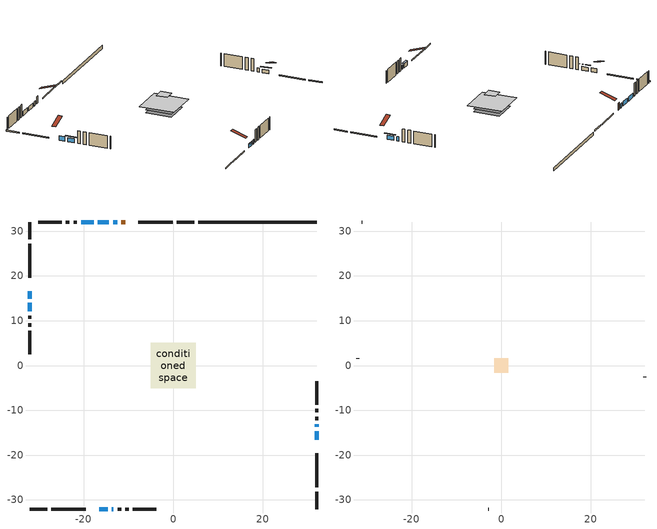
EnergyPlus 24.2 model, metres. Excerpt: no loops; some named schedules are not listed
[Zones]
conditioned space
 floor adiabatic (Floor3 construction): -3.72,-3.72 -3.72,3.72 3.72,3.72 3.72,-3.72 z0.61
 floor adiabatic (AdiabaticFloorConstruction): -5.03,-5.03 -5.03,5.03 5.03,5.03 5.03,-5.03 z1.83
 floor foundation (Slab1 construction): -3.72,-3.72 -3.72,3.72 3.72,3.72 3.72,-3.72 z-0.3
 floor foundation (Slab2 construction): -2.26,-2.26 -2.26,2.26 2.26,2.26 2.26,-2.26 z0
 wall outside (RimJoist1 construction): 4.69,32.02 0.79,32.02 / -32.02,-32.02 -28.12,-32.02 / -32.02,32.02 -32.02,28.12 / 32.02,-32.02 32.02,-28.12 z0.61:0.91
 wall outside (RimJoist2 construction): -0.14,32.02 -7.76,32.02 / -27.19,-32.02 -19.57,-32.02 / -32.02,27.19 -32.02,19.57 / 32.02,-27.19 32.02,-19.57 z0.61:0.91
 wall outside (AdiabaticWallConstruction 1): -10.76,32.02 -11.59,32.02 z0.61:2.64
 wall outside (AdiabaticWallConstruction): -12.52,32.02 -13.41,32.02 / 32.02,-13.7 32.02,-13.09 / -14.34,32.02 -16.83,32.02 / -17.76,32.02 -20.56,32.02 / -13.7,-32.02 -13.34,-32.02 / -32.02,16.56 -32.02,14.93 z0.61:1.83; 32.02,-16.56 32.02,-14.63 / -16.56,-32.02 -14.63,-32.02 / -32.02,14 -32.02,12.07 z0.61:1.7
 wall outside (Wall1 construction): -21.49,32.02 -22.25,32.02 / -12.41,-32.02 -11.64,-32.02 / -32.02,11.15 -32.02,10.38 / 32.02,-12.16 32.02,-11.4 z0.61:4.27
 wall outside (Wall2 construction): -23.18,32.02 -23.96,32.02 / -10.72,-32.02 -9.94,-32.02 / -32.02,9.45 -32.02,8.68 / 32.02,-10.47 32.02,-9.69 z0.61:4.27
 wall outside (Wall3 construction): -24.89,32.02 -30.12,32.02 / -9.01,-32.02 -3.78,-32.02 / -32.02,7.75 -32.02,2.51 / 32.02,-8.76 32.02,-3.53 z0.61:4.27
 wall foundation (FoundationWall1 construction): 32.02,32.02 5.62,32.02 z-0.3:0.61
 window (WindowConstruction): -12.52,32.02 -13.41,32.02 z0.61:1.83
 window (WindowConstruction 7): 32.02,-16.56 32.02,-14.63 z0.61:1.7
 window (WindowConstruction 8): 32.02,-13.7 32.02,-13.09 z0.61:1.83
 window (WindowConstruction 1): -14.34,32.02 -16.83,32.02 z0.61:1.83
 window (WindowConstruction 2): -17.76,32.02 -20.56,32.02 z0.61:1.83
 window (WindowConstruction 3): -16.56,-32.02 -14.63,-32.02 z0.61:1.7
 window (WindowConstruction 4): -13.7,-32.02 -13.34,-32.02 z0.61:1.83
 window (WindowConstruction 5): -32.02,16.56 -32.02,14.93 z0.61:1.83
 window (WindowConstruction 6): -32.02,14 -32.02,12.07 z0.61:1.7
 door (Door): -10.76,32.02 -11.59,32.02 z0.61:2.64
 ceiling adiabatic (AdiabaticFloorConstruction): 5.03,-5.03 5.03,5.03 -5.03,5.03 -5.03,-5.03 z1.83
attic - vented
 floor to conditioned space (Floor1 construction Reversed): -1.58,-1.58 -1.58,1.58 1.58,1.58 1.58,-1.58 z4.27
 floor to conditioned space (Floor2 construction Reversed): -1.58,-1.58 -1.58,1.58 1.58,1.58 1.58,-1.58 z4.27
 wall outside (Wall4 construction): -31.05,32.02 -31.09,32.02 / -2.85,-32.02 -2.81,-32.02 / -32.02,1.58 -32.02,1.54 / 32.02,-2.6 32.02,-2.56 z0.61:4.27
 roof outside (Roof1 construction): -9.84,32.02,4.27 -9.84,27.66,5.72 -8.69,27.66,5.72 -8.69,32.02,4.27; -17.49,-32.02,4.27 -17.49,-27.66,5.72 -18.64,-27.66,5.72 -18.64,-32.02,4.27; -32.02,17.49,4.27 -27.66,17.49,5.72 -27.66,18.64,5.72 -32.02,18.64,4.27; 32.02,-17.49,4.27 27.66,-17.49,5.72 27.66,-18.64,5.72 32.02,-18.64,4.27
shading: 32.02,-14.02 32.02,-17.17 32.32,-17.17 32.32,-14.02 z2.31; -14.51,-32.02 -16.68,-32.02 -16.68,-32.48 -14.51,-32.48 z1.82; -32.02,11.47 -32.02,14.61 -32.32,14.61 -32.32,11.47 z2.31
[Building]
Building 1: Terrain=Suburbs
[Site:Location]
Windsor AP_ON: Latitude {deg}=42.28; Longitude {deg}=-82.96; Time Zone {hr}=-5; Elevation {m}=190; Keep Site Location Information=Yes
[Site:GroundTemperature:Shallow]
6.34957, 4.46684, 4.31606, 5.20952, 8.79623, 12.3662, 15.4612, 17.4219, 17.5884, 15.9938, 12.9777, 9.51722
[Site:WaterMainsTemperature]
Calculation Method=Schedule; Temperature Schedule=mains temperature schedule
[Material] Roughness=Rough; Thermal Absorptance=0.9
Name | Thickness {m} | Conductivity {W/m-K} | Density {kg/m3} | Specific Heat {J/kg-K} | Solar Absorptance | Visible Absorptance
asphalt or fiberglass shingles | 0.00635 | 0.162714 | 1121.4 | 1465.45 | 0.4 | 0.4
ceiling loosefill ins | 0.169333 | 0.0480833 | 16.02 | 1046.75 | 0.7 | 0.7
ceiling loosefill ins 1 | 0.0846667 | 0.0480833 | 16.02 | 1046.75 | 0.7 | 0.7
ceiling stud and cavity | 0.1397 | 0.184504 | 65.682 | 1177.47 | 0.7 | 0.7
ceiling stud and cavity 1 | 0.1397 | 0.0898496 | 65.682 | 1177.47 | 0.7 | 0.7
concrete 4.0 in. | 0.1016 | 1.803125 | 2242.8 | 837.4 | 0.7 | 0.7
concrete 8.0 in. | 0.2032 | 1.803125 | 2242.8 | 837.4 | 0.7 | 0.7
door material | 0.04445 | 0.20624 | 512.64 | 1214.23 | 0.7 | 0.7
exterior vertical ins | 0.0440956 | 0.029427 | 32.04 | 1214.23 | 0.7 | 0.7
floor covering | 0.0127 | 0.0433444 | 54.468 | 1339.84 | 0.6 | 0.6
floor rigid ins; wall rigid ins | 0.512978 | 0.029427 | 32.04 | 1214.23 | 0.7 | 0.7
floor stud and cavity | 0.1397 | 0.0977187 | 92.3553 | 1139.71 | 0.7 | 0.7
floor stud and cavity 1 | 0.1397 | 1.75129 | 37.0049 | 1207.88 | 0.7 | 0.7
furniture material conditioned space 1 | 0.1524 | 0.115458 | 640.8 | 1214.23 | 0.6 | 0.6
gypsum board | 0.0127 | 0.160291 | 801 | 837.4 | 0.6 | 0.6
gypsum board 1 | 0.0127 | 0.160291 | 801 | 837.4 | 0.7 | 0.7
osb sheathing 0.5 in. | 0.0127 | 0.115458 | 512.64 | 1214.23 | 0.7 | 0.7
osb sheathing 0.75 in. | 0.01905 | 0.115458 | 512.64 | 1214.23 | 0.7 | 0.7
osb sheathing 2.0 in. | 0.0508 | 0.115458 | 512.64 | 1214.23 | 0.7 | 0.7
rim joist stud and cavity | 0.0508 | 0.035201 | 125.044 | 1163.47 | 0.6 | 0.6
rim joist stud and cavity 1 | 0.0508 | 0.165372 | 50.32683 | 1063.81 | 0.6 | 0.6
wall stud and cavity | 0.1397 | 0.0874734 | 139.0536 | 1170.24 | 0.7 | 0.7
wall stud and cavity 1 | 0.1397 | 0.105224 | 139.0536 | 1170.24 | 0.7 | 0.7
wall stud and cavity 2 | 0.1397 | 0.0856786 | 139.0536 | 1170.24 | 0.7 | 0.7
wall stud and cavity 3 | 0.0889 | 6.1454 | 50.32683 | 1063.81 | 0.6 | 0.6
wall stud and cavity 4 | 0.0889 | 0.380278 | 52.3479 | 1209.89 | 0.7 | 0.7
wall stud and cavity 5 | 0.0889 | 0.391764 | 83.0341 | 1211.67 | 0.7 | 0.7
wood siding | 0.0254 | 0.102417 | 544.68 | 1172.36 | 0.4 | 0.4
wood siding 1 | 0.00254 | 0.102417 | 544.68 | 1172.36 | 0.4 | 0.4
wood siding 2; wood siding 3; wood siding 4 | 0.0254 | 0.102417 | 544.68 | 1172.36 | 0.7 | 0.7
[WindowMaterial:SimpleGlazingSystem]
Name | U-Factor {W/m2-K} | Solar Heat Gain Coefficient
WindowMaterial | 2.97073 | 0.43
WindowMaterial 1 | 2.82821 | 0.58
WindowMaterial 2 | 2.81969 | 0.59
WindowMaterial 3 | 2.85376 | 0.56
WindowMaterial 4 | 2.99458 | 0.39
WindowMaterial 5 | 2.91792 | 0.5
WindowMaterial 6 | 2.94177 | 0.46
[Construction]
AdiabaticFloorConstruction: floor stud and cavity 1, floor rigid ins, osb sheathing 0.75 in., floor covering
AdiabaticWallConstruction: wood siding 3, wall rigid ins, wall stud and cavity 4, gypsum board
AdiabaticWallConstruction 1: wood siding 4, wall rigid ins, wall stud and cavity 4, gypsum board
Door: door material
Floor1 construction Reversed: gypsum board, ceiling stud and cavity, ceiling loosefill ins
Floor2 construction Reversed: gypsum board, ceiling stud and cavity 1, ceiling loosefill ins 1
Floor3 construction: floor stud and cavity, osb sheathing 0.75 in., floor covering
FoundationWall1 construction: concrete 8.0 in., gypsum board 1
furniture construction conditioned space 1: furniture material conditioned space 1
PartitionWallConstruction: gypsum board, wall stud and cavity 5, gypsum board
RimJoist1 construction: wood siding 2, osb sheathing 2.0 in., rim joist stud and cavity
RimJoist2 construction: wood siding 2, rim joist stud and cavity 1
Roof1 construction: asphalt or fiberglass shingles
Slab1 construction; Slab2 construction: concrete 4.0 in.
Wall1 construction: wood siding, osb sheathing 0.5 in., wall stud and cavity, gypsum board
Wall2 construction: wood siding, osb sheathing 0.5 in., wall stud and cavity 1, gypsum board
Wall3 construction: wood siding, osb sheathing 0.5 in., wall stud and cavity 2, gypsum board
Wall4 construction: wood siding 1, wall stud and cavity 3
WindowConstruction: WindowMaterial
WindowConstruction 1: WindowMaterial 1
WindowConstruction 2: WindowMaterial 2
WindowConstruction 3; WindowConstruction 6; WindowConstruction 7: WindowMaterial 3
WindowConstruction 4: WindowMaterial 4
WindowConstruction 5: WindowMaterial 5
WindowConstruction 8: WindowMaterial 6
[Zone] Multiplier=1; Part of Total Floor Area=Yes
Name | Volume {m3}
attic - vented | 4.71404
conditioned space | 337.1
[Space]
Name | Zone | Volume {m3}
attic - vented 1 | attic - vented | 4.71404
conditioned space 1 | conditioned space | 337.1
[ZoneInfiltration:EffectiveLeakageArea]
infil attic - vented 1: Zone or Space=attic - vented 1; Schedule=Always On Discrete; Effective Air Leakage Area {cm2}=888.889; Stack Coefficient=0.00035531; Wind Coefficient=1.27357e-05
[ZoneMixing]
whole house fan mix: Zone or Space=attic - vented; Schedule=Always On Continuous; Design Flow Rate Calculation Method=Flow/Zone; Design Flow Rate {m3/s}=0; Source Zone or Space=conditioned space
[SurfaceProperty:ExposedFoundationPerimeter] Exposed Perimeter Calculation Method=TotalExposedPerimeter
Name | Total Exposed Perimeter {m}
Slab1 | 26.396
Slab2 | 11.704
[InternalMass] Zone or ZoneList=conditioned space; Space or SpaceList=conditioned space 1
Name | Construction | Surface Area {m2}
furniture mass conditioned space 1 | furniture construction conditioned space 1 | 93.0681
partition wall mass | PartitionWallConstruction | 177.19
[Lights]
interior lighting: Zone or ZoneList or Space or SpaceList=conditioned space 1; Schedule=interior lighting schedule; Design Level Calculation Method=LightingLevel; Lighting Level {W}=343.2; Return Air Fraction=0; Fraction Radiant=0.6; Fraction Visible=0.2; Fraction Replaceable=1
[People]
occupants: Zone or ZoneList or Space or SpaceList=conditioned space 1; Number of People Schedule=occupants schedule; Number of People Calculation Method=People; Number of People=3; Fraction Radiant=0.314171; Sensible Heat Fraction=0.56303; Activity Level Schedule=occupants activity schedule; Carbon Dioxide Generation Rate {m3/s-W}=0; Enable ASHRAE 55 Comfort Warnings=No; Mean Radiant Temperature Calculation Type=EnclosureAveraged
[ElectricEquipment] Zone or ZoneList or Space or SpaceList=conditioned space 1; Design Level Calculation Method=EquipmentLevel
Name | Schedule | Design Level {W} | Fraction Latent | Fraction Radiant | Fraction Lost
clothes dryer | clothes dryer schedule | 140.772 | 0.015 | 0.081 | 0.85
clothes washer | clothes washer schedule | 32.1985 | 0.03 | 0.162 | 0.7
cooking range | cooking range schedule | 215.147 | 0.08 | 0.432 | 0.2
dishwasher | dishwasher schedule | 66.8632 | 0.3 | 0.18 | 0.4
fridge | fridge schedule | 72.9452 | 0 | 0.6 | 0
mech vent bath fan 0 | mech vent bath fan 0 schedule | 25.1 | 0 | 0 | 1
mech vent house fan | mech vent house fan schedule | 0 | 0 | 0 | 1
mech vent house fan cfis | mech vent house fan cfis schedule | 0 | 0 | 0 | 0
misc plug loads | misc plug loads schedule | 494.7 | 0.045 | 0.513 | 0.1
whole house fan | Always On Discrete | 0 | 0 | 0 | 1
[OtherEquipment] Zone or ZoneList or Space or SpaceList=conditioned space 1; Design Level Calculation Method=EquipmentLevel
Name | Fuel Type | Schedule | Design Level {W} | Fraction Latent | Fraction Radiant | Fraction Lost
clothes dryer 1 | Electricity | clothes dryer schedule | 0 | 0.015 | 0.081 | 0.85
cooking range 1 | Electricity | cooking range schedule | 0 | 0.08 | 0.432 | 0.2
general water use latent | None | general water use schedule | 62.594 | 1 | 0 | 0
general water use sensible | None | general water use schedule | -61.6891 | 0 | 0.6 | 0
mech vent house fan latent load | None | Always On Discrete | 0 | 1 | 0 | 0
mech vent house fan sensible load | None | Always On Discrete | 0 | 0 | 0 | 0
water heater energy adjustment1 | NaturalGas | Always On Discrete | 0.01 | 0 | 0 | 1
[ZoneInfiltration:DesignFlowRate] Zone or ZoneList or Space or SpaceList=conditioned space 1; Schedule=Always On Discrete; Design Flow Rate Calculation Method=Flow/Zone; Design Flow Rate {m3/s}=0
infil flow; natural vent flow; whole house fan flow
[AvailabilityManager:Scheduled]
central ac and furnace airloop Availability Manager: Schedule=Always On Discrete
[Foundation:Kiva] Initial Indoor Air Temperature {C}=18; Wall Depth Below Slab {m}=0.2032
Name | Wall Height Above Grade {m} | Custom Block Material Name 1 | Custom Block Depth 1 {m} | Custom Block X Position 1 {m} | Custom Block Z Position 1 {m}
Foundation Kiva 1 | 0.609996 | exterior vertical ins | 0.910011 | 0.2159 | 0
Foundation Kiva 2 | 0.1016
[Foundation:Kiva:Settings]
Soil Conductivity {W/m-K}=0.849921; Soil Density {kg/m3}=1842.3; Soil Specific Heat {J/kg-K}=418.7; Ground Solar Absorptivity=0.9; Ground Thermal Absorptivity=0.9; Ground Surface Roughness {m}=0.03; Far-Field Width {m}=40; Deep-Ground Boundary Condition=ZeroFlux; Deep-Ground Depth {m}=40; Minimum Cell Dimension {m}=0.2; Maximum Cell Growth Coefficient=3; Simulation Timestep=Timestep
[Exterior:Lights]
exterior lighting: Schedule=exterior lighting schedule; Design Level {W}=75.6
[EnergyManagementSystem:GlobalVariable]
central_ac_and_furnace_airloop_Fan_RTF
infil_program_Qfan
infil_program_Qinf
natural_vent_program_Qnv
natural_vent_program_Qwhf
[EnergyManagementSystem:Sensor]
Name | Output:Variable or Output:Meter Index Key | Output:Variable or Output:Meter
airflow_gain | infil flow | Infiltration Sensible Heat Gain Energy
airflow_gain_1 | natural vent flow | Infiltration Sensible Heat Gain Energy
airflow_gain_2 | whole house fan flow | Infiltration Sensible Heat Gain Energy
airflow_loss | infil flow | Infiltration Sensible Heat Loss Energy
airflow_loss_1 | natural vent flow | Infiltration Sensible Heat Loss Energy
airflow_loss_2 | whole house fan flow | Infiltration Sensible Heat Loss Energy
clg_load_cond |  | Cooling:EnergyTransfer:Zone:CONDITIONED SPACE
clg_sp_s; clg_sp_s_1 | cooling setpoint | Schedule Value
clothes_dryer_exhaust_0_sch_s | clothes dryer exhaust 0 schedule | Schedule Value
cool_season | cooling season schedule | Schedule Value
htg_load_cond |  | Heating:EnergyTransfer:Zone:CONDITIONED SPACE
htg_sp_s; htg_sp_s_1 | heating setpoint | Schedule Value
ig_ee_conv | clothes dryer | Electric Equipment Convective Heating Energy
ig_ee_conv_2 | cooking range | Electric Equipment Convective Heating Energy
ig_ee_conv_4 | fridge | Electric Equipment Convective Heating Energy
ig_ee_conv_5 | misc plug loads | Electric Equipment Convective Heating Energy
ig_ee_conv_6 | whole house fan | Electric Equipment Convective Heating Energy
ig_ee_rad | clothes dryer | Electric Equipment Radiant Heating Energy
ig_ee_rad_2 | cooking range | Electric Equipment Radiant Heating Energy
ig_ee_rad_4 | fridge | Electric Equipment Radiant Heating Energy
ig_ee_rad_5 | misc plug loads | Electric Equipment Radiant Heating Energy
ig_ee_rad_6 | whole house fan | Electric Equipment Radiant Heating Energy
ig_lgt_conv | interior lighting | Lights Convective Heating Energy
ig_lgt_rad | interior lighting | Lights Radiant Heating Energy
ig_lgt_vis | interior lighting | Lights Visible Radiation Heating Energy
ig_oe_conv | clothes dryer 1 | Other Equipment Convective Heating Energy
ig_oe_conv_1 | cooking range 1 | Other Equipment Convective Heating Energy
ig_oe_conv_2 | general water use latent | Other Equipment Convective Heating Energy
ig_oe_conv_3 | general water use sensible | Other Equipment Convective Heating Energy
ig_oe_conv_4 | water heater energy adjustment1 | Other Equipment Convective Heating Energy
ig_oe_rad | clothes dryer 1 | Other Equipment Radiant Heating Energy
ig_oe_rad_1 | cooking range 1 | Other Equipment Radiant Heating Energy
ig_oe_rad_2 | general water use latent | Other Equipment Radiant Heating Energy
ig_oe_rad_3 | general water use sensible | Other Equipment Radiant Heating Energy
ig_oe_rad_4 | water heater energy adjustment1 | Other Equipment Radiant Heating Energy
ig_ppl_conv | occupants | People Convective Heating Energy
ig_ppl_rad | occupants | People Radiant Heating Energy
im_conv | furniture mass conditioned space 1 | Surface Inside Face Convection Heat Gain Energy
im_conv_1 | partition wall mass | Surface Inside Face Convection Heat Gain Energy
im_ig | furniture mass conditioned space 1 | Surface Inside Face Internal Gains Radiation Heat Gain Energy
im_ig_1 | partition wall mass | Surface Inside Face Internal Gains Radiation Heat Gain Energy
im_lgt | furniture mass conditioned space 1 | Surface Inside Face Lights Radiation Heat Gain Energy
im_lgt_1 | partition wall mass | Surface Inside Face Lights Radiation Heat Gain Energy
im_sol | furniture mass conditioned space 1 | Surface Inside Face Solar Radiation Heat Gain Energy
im_sol_1 | partition wall mass | Surface Inside Face Solar Radiation Heat Gain Energy
im_surf | furniture mass conditioned space 1 | Surface Inside Face Net Surface Thermal Radiation Heat Gain Energy
im_surf_1 | partition wall mass | Surface Inside Face Net Surface Thermal Radiation Heat Gain Energy
mech_vent_bath_fan_0_sch_s | mech vent bath fan 0 schedule | Schedule Value
mv_conv | mech vent bath fan 0 | Electric Equipment Convective Heating Energy
mv_conv_1 | mech vent house fan | Electric Equipment Convective Heating Energy
mv_conv_2 | mech vent house fan cfis | Electric Equipment Convective Heating Energy
mv_conv_3 | mech vent house fan latent load | Other Equipment Convective Heating Energy
mv_conv_4 | mech vent house fan sensible load | Other Equipment Convective Heating Energy
mv_rad | mech vent bath fan 0 | Electric Equipment Radiant Heating Energy
mv_rad_1 | mech vent house fan | Electric Equipment Radiant Heating Energy
mv_rad_2 | mech vent house fan cfis | Electric Equipment Radiant Heating Energy
mv_rad_3 | mech vent house fan latent load | Other Equipment Radiant Heating Energy
mv_rad_4 | mech vent house fan sensible load | Other Equipment Radiant Heating Energy
natural_vent_s | natural vent schedule | Schedule Value
out_pb_s |  | Site Outdoor Air Barometric Pressure
out_wt_s |  | Site Outdoor Air Humidity Ratio
site_vw_s |  | Site Wind Speed
ss_back_out | Window1 | Surface Window Shortwave from Zone Back Out Window Heat Transfer Rate
ss_back_out_1 | Window10 | Surface Window Shortwave from Zone Back Out Window Heat Transfer Rate
ss_back_out_2 | Window11 | Surface Window Shortwave from Zone Back Out Window Heat Transfer Rate
ss_back_out_3 | Window3 | Surface Window Shortwave from Zone Back Out Window Heat Transfer Rate
ss_back_out_4 | Window4 | Surface Window Shortwave from Zone Back Out Window Heat Transfer Rate
ss_back_out_5 | Window5 | Surface Window Shortwave from Zone Back Out Window Heat Transfer Rate
ss_back_out_6 | Window6 | Surface Window Shortwave from Zone Back Out Window Heat Transfer Rate
ss_back_out_7 | Window7 | Surface Window Shortwave from Zone Back Out Window Heat Transfer Rate
ss_back_out_8 | Window9 | Surface Window Shortwave from Zone Back Out Window Heat Transfer Rate
ss_conv | Door1 | Surface Inside Face Convection Heat Gain Energy
ss_conv_1 | Window1 | Surface Inside Face Convection Heat Gain Energy
ss_conv_2 | Window10 | Surface Inside Face Convection Heat Gain Energy
ss_conv_3 | Window11 | Surface Inside Face Convection Heat Gain Energy
ss_conv_4 | Window3 | Surface Inside Face Convection Heat Gain Energy
ss_conv_5 | Window4 | Surface Inside Face Convection Heat Gain Energy
ss_conv_6 | Window5 | Surface Inside Face Convection Heat Gain Energy
ss_conv_7 | Window6 | Surface Inside Face Convection Heat Gain Energy
ss_conv_8 | Window7 | Surface Inside Face Convection Heat Gain Energy
ss_conv_9 | Window9 | Surface Inside Face Convection Heat Gain Energy
ss_ig | Door1 | Surface Inside Face Internal Gains Radiation Heat Gain Energy
ss_ig_1 | Window1 | Surface Inside Face Internal Gains Radiation Heat Gain Energy
ss_ig_2 | Window10 | Surface Inside Face Internal Gains Radiation Heat Gain Energy
ss_ig_3 | Window11 | Surface Inside Face Internal Gains Radiation Heat Gain Energy
ss_ig_4 | Window3 | Surface Inside Face Internal Gains Radiation Heat Gain Energy
ss_ig_5 | Window4 | Surface Inside Face Internal Gains Radiation Heat Gain Energy
ss_ig_6 | Window5 | Surface Inside Face Internal Gains Radiation Heat Gain Energy
ss_ig_7 | Window6 | Surface Inside Face Internal Gains Radiation Heat Gain Energy
ss_ig_8 | Window7 | Surface Inside Face Internal Gains Radiation Heat Gain Energy
ss_ig_9 | Window9 | Surface Inside Face Internal Gains Radiation Heat Gain Energy
ss_lgt | Door1 | Surface Inside Face Lights Radiation Heat Gain Energy
ss_sol | Door1 | Surface Inside Face Solar Radiation Heat Gain Energy
ss_surf | Door1 | Surface Inside Face Net Surface Thermal Radiation Heat Gain Energy
ss_surf_1 | Window1 | Surface Inside Face Net Surface Thermal Radiation Heat Gain Energy
ss_surf_2 | Window10 | Surface Inside Face Net Surface Thermal Radiation Heat Gain Energy
ss_surf_3 | Window11 | Surface Inside Face Net Surface Thermal Radiation Heat Gain Energy
ss_surf_4 | Window3 | Surface Inside Face Net Surface Thermal Radiation Heat Gain Energy
ss_surf_5 | Window4 | Surface Inside Face Net Surface Thermal Radiation Heat Gain Energy
ss_surf_6 | Window5 | Surface Inside Face Net Surface Thermal Radiation Heat Gain Energy
ss_surf_7 | Window6 | Surface Inside Face Net Surface Thermal Radiation Heat Gain Energy
ss_surf_8 | Window7 | Surface Inside Face Net Surface Thermal Radiation Heat Gain Energy
ss_surf_9 | Window9 | Surface Inside Face Net Surface Thermal Radiation Heat Gain Energy
ss_trans_in | Window1 | Surface Window Transmitted Solar Radiation Rate
ss_trans_in_1 | Window10 | Surface Window Transmitted Solar Radiation Rate
ss_trans_in_2 | Window11 | Surface Window Transmitted Solar Radiation Rate
ss_trans_in_3 | Window3 | Surface Window Transmitted Solar Radiation Rate
ss_trans_in_4 | Window4 | Surface Window Transmitted Solar Radiation Rate
ss_trans_in_5 | Window5 | Surface Window Transmitted Solar Radiation Rate
ss_trans_in_6 | Window6 | Surface Window Transmitted Solar Radiation Rate
ss_trans_in_7 | Window7 | Surface Window Transmitted Solar Radiation Rate
ss_trans_in_8 | Window9 | Surface Window Transmitted Solar Radiation Rate
ss_trans_out | Window1 | Surface Inside Face Initial Transmitted Diffuse Transmitted Out Window Solar Radiation Rate
ss_trans_out_1 | Window10 | Surface Inside Face Initial Transmitted Diffuse Transmitted Out Window Solar Radiation Rate
ss_trans_out_2 | Window11 | Surface Inside Face Initial Transmitted Diffuse Transmitted Out Window Solar Radiation Rate
ss_trans_out_3 | Window3 | Surface Inside Face Initial Transmitted Diffuse Transmitted Out Window Solar Radiation Rate
ss_trans_out_4 | Window4 | Surface Inside Face Initial Transmitted Diffuse Transmitted Out Window Solar Radiation Rate
ss_trans_out_5 | Window5 | Surface Inside Face Initial Transmitted Diffuse Transmitted Out Window Solar Radiation Rate
ss_trans_out_6 | Window6 | Surface Inside Face Initial Transmitted Diffuse Transmitted Out Window Solar Radiation Rate
ss_trans_out_7 | Window7 | Surface Inside Face Initial Transmitted Diffuse Transmitted Out Window Solar Radiation Rate
ss_trans_out_8 | Window9 | Surface Inside Face Initial Transmitted Diffuse Transmitted Out Window Solar Radiation Rate
s_conv | Floor1 | Surface Inside Face Convection Heat Gain Energy
s_conv_1 | Floor2 | Surface Inside Face Convection Heat Gain Energy
s_conv_10 | RimJoist2:0 | Surface Inside Face Convection Heat Gain Energy
s_conv_11 | RimJoist2:180 | Surface Inside Face Convection Heat Gain Energy
s_conv_12 | RimJoist2:270 | Surface Inside Face Convection Heat Gain Energy
s_conv_13 | RimJoist2:90 | Surface Inside Face Convection Heat Gain Energy
s_conv_14 | Slab1 | Surface Inside Face Convection Heat Gain Energy
s_conv_15 | Slab2 | Surface Inside Face Convection Heat Gain Energy
s_conv_16 | Wall1:0 | Surface Inside Face Convection Heat Gain Energy
s_conv_17 | Wall1:180 | Surface Inside Face Convection Heat Gain Energy
s_conv_18 | Wall1:270 | Surface Inside Face Convection Heat Gain Energy
s_conv_19 | Wall1:90 | Surface Inside Face Convection Heat Gain Energy
s_conv_2 | Floor3 | Surface Inside Face Convection Heat Gain Energy
s_conv_20 | Wall2:0 | Surface Inside Face Convection Heat Gain Energy
s_conv_21 | Wall2:180 | Surface Inside Face Convection Heat Gain Energy
s_conv_22 | Wall2:270 | Surface Inside Face Convection Heat Gain Energy
s_conv_23 | Wall2:90 | Surface Inside Face Convection Heat Gain Energy
s_conv_24 | Wall3:0 | Surface Inside Face Convection Heat Gain Energy
s_conv_25 | Wall3:180 | Surface Inside Face Convection Heat Gain Energy
s_conv_26 | Wall3:270 | Surface Inside Face Convection Heat Gain Energy
s_conv_27 | Wall3:90 | Surface Inside Face Convection Heat Gain Energy
s_conv_3 | FoundationWall1 | Surface Inside Face Convection Heat Gain Energy
s_conv_4 | inferred conditioned ceiling | Surface Inside Face Convection Heat Gain Energy
s_conv_5 | inferred conditioned floor | Surface Inside Face Convection Heat Gain Energy
s_conv_6 | RimJoist1:0 | Surface Inside Face Convection Heat Gain Energy
s_conv_7 | RimJoist1:180 | Surface Inside Face Convection Heat Gain Energy
s_conv_8 | RimJoist1:270 | Surface Inside Face Convection Heat Gain Energy
s_conv_9 | RimJoist1:90 | Surface Inside Face Convection Heat Gain Energy
s_ig | Floor1 | Surface Inside Face Internal Gains Radiation Heat Gain Energy
s_ig_1 | Floor2 | Surface Inside Face Internal Gains Radiation Heat Gain Energy
s_ig_10 | RimJoist2:0 | Surface Inside Face Internal Gains Radiation Heat Gain Energy
s_ig_11 | RimJoist2:180 | Surface Inside Face Internal Gains Radiation Heat Gain Energy
s_ig_12 | RimJoist2:270 | Surface Inside Face Internal Gains Radiation Heat Gain Energy
s_ig_13 | RimJoist2:90 | Surface Inside Face Internal Gains Radiation Heat Gain Energy
s_ig_14 | Slab1 | Surface Inside Face Internal Gains Radiation Heat Gain Energy
